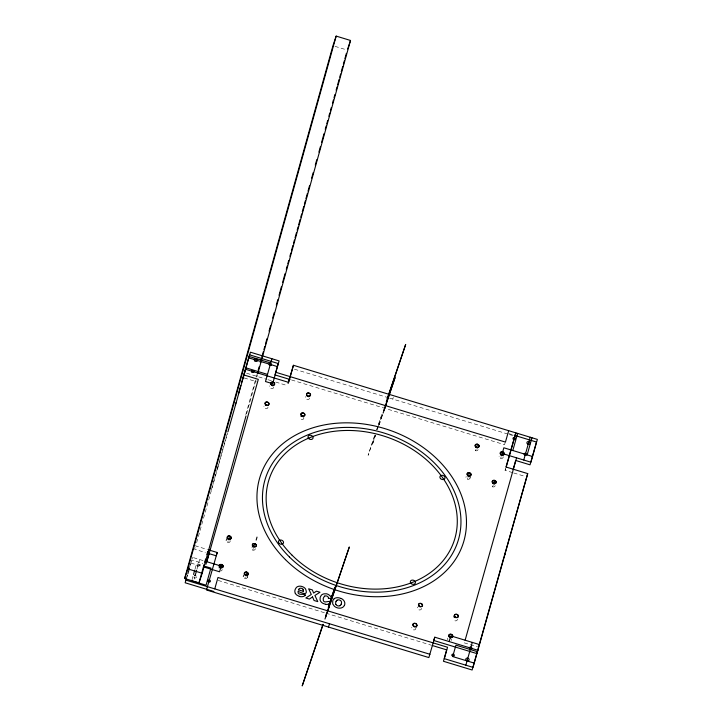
<?xml version="1.0" encoding="UTF-8"?>
<svg xmlns="http://www.w3.org/2000/svg" width="722" height="722" viewBox="0 0 722 722"><rect width="100%" height="100%" fill="white"/><g stroke="black" fill="none" stroke-linecap="round" stroke-linejoin="round"><path stroke-width="0.54" stroke-dasharray="3.61 2.71" d="M245.805 414.681L256.075 377.786M256.373 376.703L256.978 374.537M246.608 413.751L256.572 377.94M256.879 376.857L257.483 374.682M379.249 424.491L379.916 422.081M382.227 415.737L382.669 414.13M211.329 489.931L217.114 469.444M217.421 468.37L227.746 431.765M186.7 577.347L187.314 575.181M189.462 567.582L191.601 559.983L202.873 563.404M186.673 577.988L187.594 574.73M190.346 564.965L192.494 557.366M218.225 466.177L195.707 545.967L207.548 549.559M218.531 465.094L227.647 432.803M192.016 579.766L193.216 575.497M195.03 569.08L196.537 563.738L201.664 565.299M194.155 579.08L194.769 576.914M196.907 569.315L199.669 559.541M505.147 442.631L504.561 444.707L290.073 379.51M512.611 472.621L505.075 470.338L505.68 468.199M217.394 468.632L217.954 466.99M195.157 547.601L194.597 549.234L205.355 552.51M226.112 540.246L226.943 537.8M227.665 542.457L228.224 540.823M243.179 576.373L243.738 574.739M252.781 550.083L253.332 548.449M244.74 578.584L245.29 576.95M247.195 577.6L247.754 575.966M374.808 435.095L368.112 455.293L375.007 435.032M376.622 429.761L382.064 413.76M376.83 429.698L377.913 426.494M378.274 425.429L381.911 414.762M375.53 434.969L372.272 444.978L375.53 435.402M377.335 429.653L378.427 426.458M378.788 425.393L382.407 414.762M379.149 424.771L382.768 414.139M392.768 399.067L393.319 397.434M475.554 450.718L476.114 449.084M467.513 479.218L468.073 477.576M469.977 478.235L470.807 475.78M500.671 458.353L501.221 456.719M492.63 486.845L493.18 485.211M505.075 470.338L505.635 468.695M334.999 46.343L346.271 49.764M508.839 433.624L513.089 434.924M294.468 369.195L388.49 397.777M389.564 398.093L508.252 434.175M509.326 434.5L513.649 435.808M246.608 373.211L267.059 379.429M268.133 379.754L271.364 380.738M275.669 382.046L287.5 385.638M244.099 377.913L256.391 381.658M513.685 472.955L525.526 476.547M193.523 557.673L204.182 560.913M464.219 642.842L477.549 646.885M190.888 563.061L202.575 566.617M218.161 580.425L324.864 612.861M325.938 613.186L431.566 645.288M303.827 417.83A2.103 1.661 18.8 0 1 302.085 419.536A2.103 1.661 18.8 0 1 299.747 417.83M267.97 407.055A2.103 1.661 18.8 0 1 265.615 408.562A2.103 1.661 18.8 0 1 263.99 406.089M309.467 398.012A2.103 1.661 18.8 0 1 306.679 399.374A2.103 1.661 18.8 0 1 305.993 396.495M273.602 387.227A2.103 1.661 18.8 0 1 270.949 388.526A2.103 1.661 18.8 0 1 269.829 385.837M469.959 477.432A2.103 1.661 18.8 0 1 467.666 479.255A2.103 1.661 18.8 0 1 466.213 476.529M478.063 449.436A2.103 1.661 18.8 0 1 475.78 450.781A2.103 1.661 18.8 0 1 473.984 448.57M495.13 485.563A2.103 1.661 18.8 0 1 492.846 486.908A2.103 1.661 18.8 0 1 491.05 484.697M503.144 456.692A2.103 1.661 18.8 0 1 501.113 458.443A2.103 1.661 18.8 0 1 499.092 456.205M421.449 608.285A2.103 1.661 18.8 0 1 418.814 609.828A2.103 1.661 18.8 0 1 417.876 606.967M415.791 628.104A2.103 1.661 18.8 0 1 413.553 629.882A2.103 1.661 18.8 0 1 411.919 627.283M457.288 619.061A2.103 1.661 18.8 0 1 455.573 620.893A2.103 1.661 18.8 0 1 453.226 619.061M451.665 639.006A2.103 1.661 18.8 0 1 451.277 640.36M447.929 639.854A2.103 1.661 18.8 0 1 447.857 638.086M255.29 548.675A2.103 1.661 18.8 0 1 252.998 550.146A2.103 1.661 18.8 0 1 251.238 547.827M247.141 576.679A2.103 1.661 18.8 0 1 244.884 578.62A2.103 1.661 18.8 0 1 243.513 575.804M230.065 540.552A2.103 1.661 18.8 0 1 227.818 542.493A2.103 1.661 18.8 0 1 226.446 539.677M222.123 569.414A2.103 1.661 18.8 0 1 221.085 570.949M196.501 576.652A1.706 1.345 18.8 0 1 195.13 578.024A1.706 1.345 18.8 0 1 193.207 576.725M197.16 565.831A1.254 0.993 18.8 0 0 199.236 565.678A1.254 0.993 18.8 0 0 197.774 564.225A1.254 0.993 18.8 0 0 197.16 565.831"/><path stroke-width="1.08" d="M246.003 415.917L202.205 573.268L198.983 582.88L184.633 578.521L332.95 45.721L336.172 36.1L350.513 40.459L257.781 373.599M184.633 578.521L187.855 568.909L336.172 36.1M198.983 582.88L204.118 564.433M204.723 562.267L205.635 559.008M206.835 554.667L207.746 551.409M258.187 370.196L259.099 366.938M260.308 362.597L261.211 359.339M261.815 357.173L263.322 351.749M263.927 349.574L264.839 346.316M265.434 344.15L266.95 338.726M269.062 331.127L270.57 325.703M272.69 318.104L274.198 312.68M276.309 305.081L277.826 299.657M279.035 295.316L281.445 286.634M282.654 282.293L285.073 273.62M286.282 269.279L287.185 266.021M287.789 263.846L288.701 260.597M289.901 256.256L290.813 252.998M291.417 250.832L292.924 245.399M293.529 243.233L294.432 239.975M295.036 237.809L296.552 232.385M297.157 230.21L298.06 226.952M298.664 224.786L300.172 219.362M300.776 217.187L301.688 213.938M302.292 211.763L303.8 206.339M304.404 204.164L305.307 200.915M305.911 198.74L307.428 193.315M308.032 191.15L309.539 185.716M311.651 178.126L313.167 172.702M315.279 165.103L316.787 159.679M318.898 152.08L320.415 146.656M321.624 142.315L324.034 133.633M325.243 129.292L326.154 126.034M326.759 123.868L327.662 120.61M328.871 116.269L329.773 113.011M330.378 110.845L331.29 107.587M332.499 103.246L333.402 99.997M334.006 97.822L334.909 94.564M336.118 90.223L337.03 86.974M337.634 84.799L339.141 79.375M339.746 77.209L340.649 73.951M341.253 71.776L342.769 66.352M343.365 64.186L344.277 60.928M344.881 58.762L346.389 53.329M256.184 540.083L257.014 537.096M325.604 617.193L326.425 614.26M328.636 606.309L329.304 603.899M328.582 608.447L329.403 605.505M331.615 597.554L332.282 595.154M493.658 483.632L494.218 481.637M235.345 404.852L235.95 402.705M238.377 394.086L240.814 385.476M241.726 382.245L245.57 369.285L288.62 382.371L293.439 365.278L537.367 439.409L530.932 462.206L502.232 453.488L503.839 447.784L532.538 456.512M186.393 578.43L185.166 582.78L213.865 591.498M243.07 377.606L249.505 354.809L278.205 363.527L274.983 374.926L290.073 379.51M187.9 573.647L189.435 568.214M227.953 431.729L250.399 352.192L279.089 360.91L272.663 383.707L265.488 381.532L271.914 358.735M193.523 574.423L194.723 570.154M195.075 575.822L196.601 570.398M205.95 564.342L209.326 552.402M206.844 561.725L258.314 379.348L243.964 374.989M208.622 549.893L217.232 552.501L206.474 589.973L428.868 657.571L434.806 637.201L477.856 650.278L476.737 653.554L433.696 640.468L434.806 637.201M214.759 588.881L217.972 577.483L447.55 647.255L444.328 658.654L473.027 667.381L527.71 473.605L506.194 467.062L515.842 432.866L505.978 467.125M288.105 383.508L293.439 365.278M449.156 641.56L450.763 635.856L479.462 644.584M508.667 430.691L505.445 442.09L275.876 372.308M512.81 450.51L517.638 433.417M513.243 469.147L515.688 460.465L530.038 464.824L536.473 442.026L514.154 435.24M465.112 640.224L516.582 457.847M465.852 665.197L472.287 642.399M523.757 460.022L530.192 437.225M527.159 454.869L531.979 437.776M504.082 556.662L472.134 669.998L443.443 661.271L446.656 649.872L432.649 645.612M504.389 555.588L527.71 473.605M347.652 49.006L350.513 40.459M217.232 552.501L216.122 555.778L207.512 553.16M228.567 539.262L229.686 535.995M220.526 567.763L221.645 564.487M254.794 543.621L253.675 546.897A2.103 1.661 18.8 0 0 252.357 546.852M245.633 575.389L246.753 572.122M387.154 398.833L405.674 344.43L386.27 401.964M383.851 410.511L395.078 377.552L383.129 413.074M328.97 604.874L335.008 587.148L328.248 607.437M322.96 624.413L302.211 685.9L323.158 624.368M325.857 615.929L349.331 546.969L324.972 619.061M328.429 627.039L329.548 623.772M476.457 447.532L477.576 444.256M416.341 627.201L416.901 625.568M468.416 476.024L469.535 472.757M501.573 455.158L502.683 451.891M493.523 483.659L494.642 480.383M453.831 616.94L454.382 615.297M504.362 555.85L505.192 553.395M344.376 605.487L344.475 605.253A8.285 6.543 18.8 0 0 344.773 604.224L344.809 603.962A6.083 4.801 18.8 0 0 340.992 598.376M341.19 604.251L340.892 604.81A3.375 2.662 18.8 0 1 340.08 605.605M336.01 601.426L336.163 601.146A3.484 2.744 18.8 0 1 337.057 600.226M328.339 598.132C335.207 600.298 328.69 592.888 325.378 593.818A5.271 4.161 18.8 0 0 321.344 595.226L320.415 596.805A10.956 8.646 18.8 0 0 320.153 597.635L320.072 599.756A5.316 4.197 18.8 0 0 322.969 603.348L324.124 603.809A8.872 7.003 18.8 0 0 324.99 604.061L325.775 604.224M249.189 356.469L270.714 363.004M248.783 357.886L277.483 366.614M245.976 367.868L267.492 374.402M205.247 561.238L221.194 566.084L219.578 571.788L203.64 566.941M298.502 589.838L303.231 591.273M203.712 565.922L210.887 568.106L206.059 585.199L191.709 580.84M477.45 651.704L455.925 645.161L452.712 656.56L474.237 663.103M187.855 568.909L202.205 573.268M186.059 580.163L429.978 654.294M305.316 595C303.556 593.294 297.383 596.11 298.024 591.327C304.224 594.143 307.996 595.09 305.623 589.098A5.189 4.097 18.8 0 0 303.366 587.076L302.509 586.697A7.572 5.975 18.8 0 0 301.588 586.399L301.3 586.327A5.343 4.215 18.8 0 0 297.644 586.616A5.55 4.377 18.8 0 0 296.237 587.645L295.289 589.233A10.857 8.565 18.8 0 0 295.099 589.784A7.265 5.74 18.8 0 0 295.28 593.358M335.847 604.476A5.027 3.971 18.8 0 1 336.136 601.489M340.107 605.641A2.771 2.184 18.8 0 1 335.938 604.476M341.082 604.197A4.964 3.917 18.8 0 0 341.289 601.363A2.771 2.184 18.8 0 0 337.039 600.208M334.286 598.746A6.787 5.352 18.8 0 0 332.716 600.993L332.707 603.953L334.43 606.318A7.094 5.596 18.8 0 0 337.941 607.996L338.248 608.059A6.137 4.837 18.8 0 0 344.349 605.478M334.178 598.637A6.2 4.892 18.8 0 1 340.631 598.357M324.647 596.155A2.374 1.868 18.8 0 1 327.156 596.219A2.374 1.868 18.8 0 1 328.456 598.15M324.656 596.164A2.157 1.697 18.8 0 0 324.449 596.291L323.42 597.924A11.498 9.07 18.8 0 0 323.221 598.718C322.797 605.018 328.736 599.657 330.775 602.139A5.596 4.413 18.8 0 1 325.775 604.44M303.032 589.45A3.177 2.5 18.8 0 1 303.177 591.255M298.556 589.847A2.608 2.058 18.8 0 1 300.433 588.231A2.608 2.058 18.8 0 1 303.186 589.369M305.469 595.099A5.686 4.485 18.8 0 1 299.386 596.399M299.422 596.309A8.899 7.021 18.8 0 1 298.691 596.056L296.877 595.099A4.81 3.8 18.8 0 1 295.352 593.349M300.848 416.215A2.103 1.661 18.8 0 1 303.421 416.991M265.398 405.232A2.103 1.661 18.8 0 1 266.58 405.412M307.193 396.179A2.103 1.661 18.8 0 1 308.736 396.739M271.77 385.331A2.103 1.661 18.8 0 1 272.979 385.936M467.522 475.915A2.103 1.661 18.8 0 1 468.704 476.132M476.159 447.459A2.103 1.661 18.8 0 1 477.386 448.028M492.783 483.541A2.103 1.661 18.8 0 1 494.335 484.065M500.671 455.05A2.103 1.661 18.8 0 1 501.718 455.212M419.184 606.57A2.103 1.661 18.8 0 1 420.213 606.823M413.408 626.525A2.103 1.661 18.8 0 1 415.096 627.084M454.481 617.527A2.103 1.661 18.8 0 1 455.943 617.662M449.427 637.427A2.103 1.661 18.8 0 1 450.853 637.905M245.191 575.299A2.103 1.661 18.8 0 1 246.446 575.804M227.818 539.154A2.103 1.661 18.8 0 1 229.379 539.677M219.073 567.763A2.103 1.661 18.8 0 1 220.815 567.862M194.615 575.253A1.706 1.345 18.8 0 1 195.752 575.596M312.536 596.923L309.377 599.079L305.821 597.996L311.299 594.477L308.637 588.791L312.355 589.928L313.619 593.078L316.444 591.165L319.99 592.248L314.909 595.469L317.779 601.625L314.061 600.496L312.536 596.923M285.434 559.622A106.883 84.339 18.8 0 0 462.044 546.572A106.883 84.339 18.8 0 0 337.661 423.155A106.883 84.339 18.8 0 0 285.434 559.622M289.441 557.005A101.26 79.898 18.8 0 0 456.764 544.632A101.26 79.898 18.8 0 0 338.925 427.713A101.26 79.898 18.8 0 0 289.441 557.005M410.998 583.439A2.626 2.076 18.8 0 0 415.34 583.123A2.626 2.076 18.8 0 0 412.28 580.091A2.626 2.076 18.8 0 0 410.998 583.439M279.107 543.35A2.626 2.076 18.8 0 0 283.439 543.034A2.626 2.076 18.8 0 0 280.389 540.002A2.626 2.076 18.8 0 0 279.107 543.35M308.673 438.579A2.626 2.076 18.8 0 0 313.014 438.254A2.626 2.076 18.8 0 0 309.955 435.222A2.626 2.076 18.8 0 0 308.673 438.579M440.573 478.659A2.626 2.076 18.8 0 0 444.905 478.343A2.626 2.076 18.8 0 0 441.855 475.311A2.626 2.076 18.8 0 0 440.573 478.659M449.4 636.75A1.913 1.507 18.8 0 0 452.559 636.515A1.913 1.507 18.8 0 0 450.329 634.313A1.913 1.507 18.8 0 0 449.4 636.75M455.031 616.805A1.913 1.507 18.8 0 0 458.19 616.57A1.913 1.507 18.8 0 0 455.961 614.359A1.913 1.507 18.8 0 0 455.031 616.805M419.157 605.902A1.913 1.507 18.8 0 0 422.316 605.668A1.913 1.507 18.8 0 0 420.096 603.457A1.913 1.507 18.8 0 0 419.157 605.902M413.525 625.848A1.913 1.507 18.8 0 0 416.693 625.613A1.913 1.507 18.8 0 0 414.464 623.411A1.913 1.507 18.8 0 0 413.525 625.848M252.98 546.112A1.913 1.507 18.8 0 0 256.139 545.877A1.913 1.507 18.8 0 0 253.909 543.666A1.913 1.507 18.8 0 0 252.98 546.112M227.872 538.477A1.913 1.507 18.8 0 0 231.031 538.251A1.913 1.507 18.8 0 0 228.802 536.04A1.913 1.507 18.8 0 0 227.872 538.477M219.822 566.978A1.913 1.507 18.8 0 0 222.99 566.743A1.913 1.507 18.8 0 0 220.761 564.532A1.913 1.507 18.8 0 0 219.822 566.978M244.938 574.604A1.913 1.507 18.8 0 0 248.097 574.378A1.913 1.507 18.8 0 0 245.868 572.167A1.913 1.507 18.8 0 0 244.938 574.604M301.534 415.448A1.913 1.507 18.8 0 0 304.693 415.213A1.913 1.507 18.8 0 0 302.473 413.011A1.913 1.507 18.8 0 0 301.534 415.448M500.869 454.373A1.913 1.507 18.8 0 0 504.028 454.147A1.913 1.507 18.8 0 0 501.799 451.936A1.913 1.507 18.8 0 0 500.869 454.373M492.828 482.874A1.913 1.507 18.8 0 0 495.987 482.639A1.913 1.507 18.8 0 0 493.758 480.428A1.913 1.507 18.8 0 0 492.828 482.874M467.712 475.238A1.913 1.507 18.8 0 0 470.879 475.004A1.913 1.507 18.8 0 0 468.65 472.802A1.913 1.507 18.8 0 0 467.712 475.238M475.762 446.747A1.913 1.507 18.8 0 0 478.921 446.512A1.913 1.507 18.8 0 0 476.691 444.301A1.913 1.507 18.8 0 0 475.762 446.747M307.166 395.503A1.913 1.507 18.8 0 0 310.325 395.268A1.913 1.507 18.8 0 0 308.095 393.066A1.913 1.507 18.8 0 0 307.166 395.503M271.291 384.6A1.913 1.507 18.8 0 0 274.45 384.366A1.913 1.507 18.8 0 0 272.23 382.164A1.913 1.507 18.8 0 0 271.291 384.6M265.669 404.546A1.913 1.507 18.8 0 0 268.828 404.311A1.913 1.507 18.8 0 0 266.598 402.109A1.913 1.507 18.8 0 0 265.669 404.546M292.121 555.254A97.506 76.947 18.8 0 0 453.245 543.341A97.506 76.947 18.8 0 0 339.764 430.754A97.506 76.947 18.8 0 0 292.121 555.254M219.641 567.014A2.103 1.661 18.8 0 0 223.134 566.869A2.103 1.661 18.8 0 0 220.797 564.378A2.103 1.661 18.8 0 0 219.641 567.014M227.683 538.513A2.103 1.661 18.8 0 0 231.184 538.368A2.103 1.661 18.8 0 0 228.838 535.877A2.103 1.661 18.8 0 0 227.683 538.513M244.749 574.64A2.103 1.661 18.8 0 0 248.251 574.495A2.103 1.661 18.8 0 0 245.904 572.014A2.103 1.661 18.8 0 0 244.749 574.64M252.79 546.148A2.103 1.661 18.8 0 0 256.292 546.003A2.103 1.661 18.8 0 0 253.945 543.513A2.103 1.661 18.8 0 0 252.79 546.148M449.264 636.84A2.103 1.661 18.8 0 0 452.739 636.587A2.103 1.661 18.8 0 0 450.293 634.16A2.103 1.661 18.8 0 0 449.264 636.84M454.896 616.886A2.103 1.661 18.8 0 0 458.362 616.633A2.103 1.661 18.8 0 0 455.925 614.205A2.103 1.661 18.8 0 0 454.896 616.886M413.39 625.938A2.103 1.661 18.8 0 0 416.865 625.685A2.103 1.661 18.8 0 0 414.428 623.257A2.103 1.661 18.8 0 0 413.39 625.938M419.022 605.984A2.103 1.661 18.8 0 0 422.496 605.731A2.103 1.661 18.8 0 0 420.051 603.303A2.103 1.661 18.8 0 0 419.022 605.984M500.68 454.409A2.103 1.661 18.8 0 0 504.182 454.264A2.103 1.661 18.8 0 0 501.835 451.773A2.103 1.661 18.8 0 0 500.68 454.409M492.639 482.91A2.103 1.661 18.8 0 0 496.14 482.765A2.103 1.661 18.8 0 0 493.794 480.274A2.103 1.661 18.8 0 0 492.639 482.91M475.572 446.774A2.103 1.661 18.8 0 0 479.074 446.638A2.103 1.661 18.8 0 0 476.728 444.147A2.103 1.661 18.8 0 0 475.572 446.774M467.531 475.275A2.103 1.661 18.8 0 0 471.033 475.13A2.103 1.661 18.8 0 0 468.686 472.639A2.103 1.661 18.8 0 0 467.531 475.275M271.156 384.691A2.103 1.661 18.8 0 0 274.631 384.438A2.103 1.661 18.8 0 0 272.194 382.01A2.103 1.661 18.8 0 0 271.156 384.691M307.03 395.593A2.103 1.661 18.8 0 0 310.496 395.34A2.103 1.661 18.8 0 0 308.059 392.912A2.103 1.661 18.8 0 0 307.03 395.593M265.525 404.636A2.103 1.661 18.8 0 0 268.999 404.383A2.103 1.661 18.8 0 0 266.562 401.955A2.103 1.661 18.8 0 0 265.525 404.636M301.399 415.538A2.103 1.661 18.8 0 0 304.874 415.285A2.103 1.661 18.8 0 0 302.428 412.858A2.103 1.661 18.8 0 0 301.399 415.538M254.74 360.865A1.706 1.345 18.8 0 0 257.564 360.657A1.706 1.345 18.8 0 0 255.579 358.69A1.706 1.345 18.8 0 0 254.74 360.865M527.358 443.723A1.706 1.345 18.8 0 0 530.183 443.516A1.706 1.345 18.8 0 0 528.197 441.548A1.706 1.345 18.8 0 0 527.358 443.723M466.241 660.296A1.706 1.345 18.8 0 0 469.065 660.088A1.706 1.345 18.8 0 0 467.08 658.112A1.706 1.345 18.8 0 0 466.241 660.296M208.297 581.589A1.254 0.993 18.8 0 0 210.373 581.436A1.254 0.993 18.8 0 0 208.911 579.983A1.254 0.993 18.8 0 0 208.297 581.589M452.216 655.72A1.254 0.993 18.8 0 0 454.291 655.567A1.254 0.993 18.8 0 0 452.829 654.123A1.254 0.993 18.8 0 0 452.216 655.72M469.778 648.69A1.254 0.993 18.8 0 0 471.854 648.537A1.254 0.993 18.8 0 0 470.392 647.083A1.254 0.993 18.8 0 0 469.778 648.69M524.47 454.914A1.254 0.993 18.8 0 0 526.546 454.761A1.254 0.993 18.8 0 0 525.084 453.308A1.254 0.993 18.8 0 0 524.47 454.914M513.333 439.156A1.254 0.993 18.8 0 0 515.409 439.003A1.254 0.993 18.8 0 0 513.947 437.55A1.254 0.993 18.8 0 0 513.333 439.156M269.414 365.016A1.254 0.993 18.8 0 0 271.49 364.863A1.254 0.993 18.8 0 0 270.028 363.41A1.254 0.993 18.8 0 0 269.414 365.016M251.852 372.056A1.254 0.993 18.8 0 0 253.927 371.902A1.254 0.993 18.8 0 0 252.465 370.449A1.254 0.993 18.8 0 0 251.852 372.056"/></g></svg>
